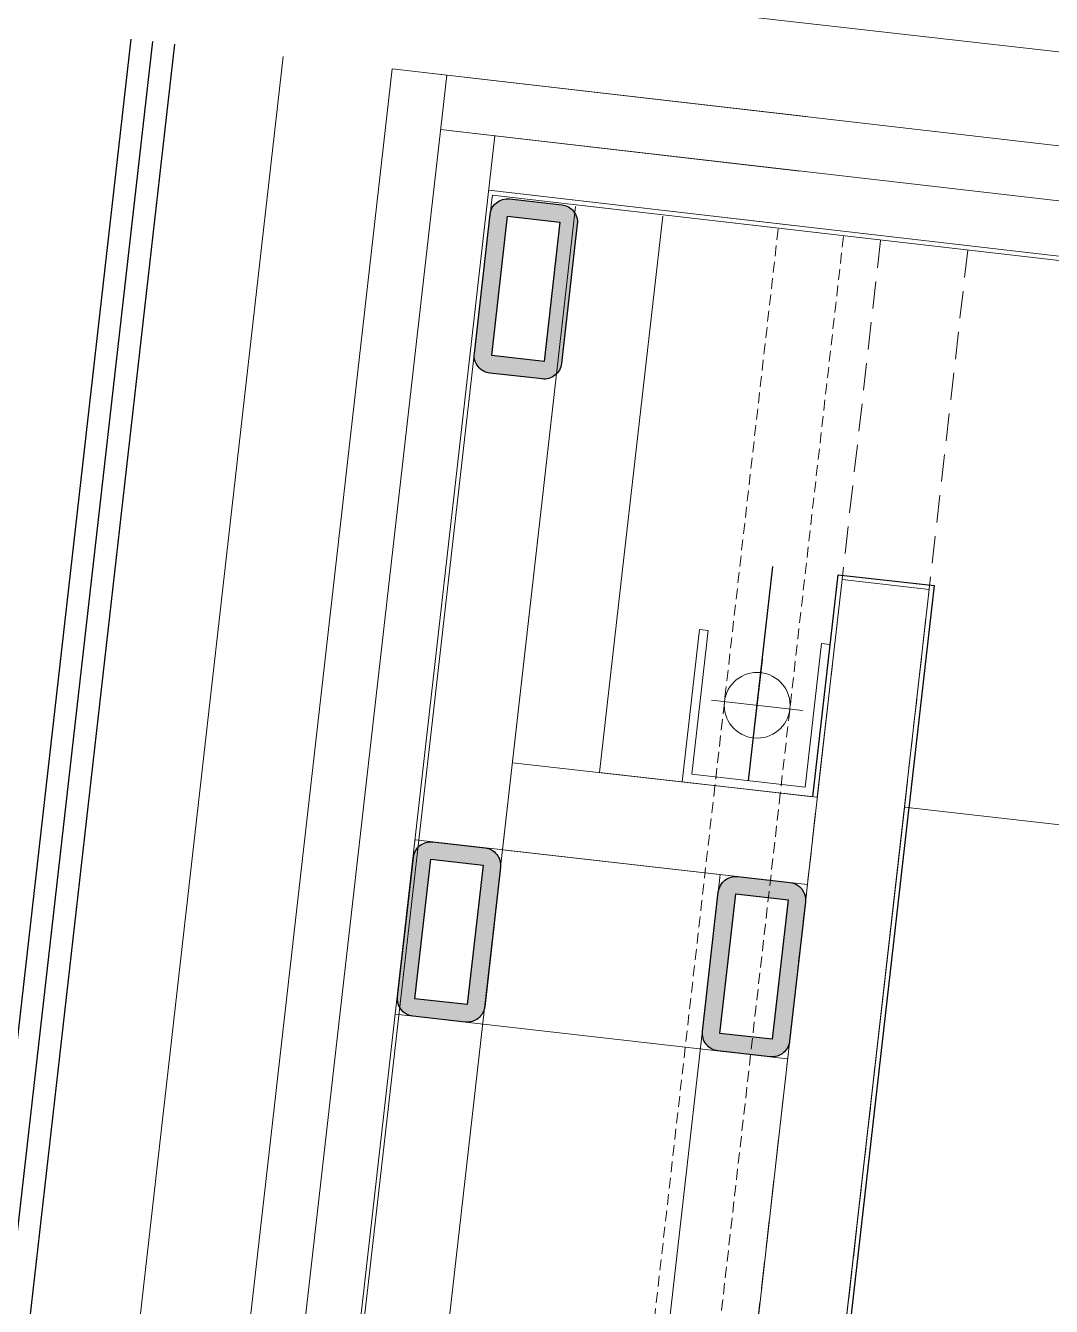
# Model space of a CAD drawing. Header units: millimetres. Extents: x 26282 to 30760, y 1404 to 4574.
# Drawn here: x 29469.77 to 29493.16, y 3729.92 to 3759.13 of the extents above; entities that cross this region are included whole.
import ezdxf

# ---------------------------------------------------------------- set-up
doc = ezdxf.new("R2010")
doc.units = ezdxf.units.MM
doc.header["$LTSCALE"] = 0.25
doc.set_wipeout_variables(frame=1)
doc.linetypes.add('01-2BASEMENT$0$HIDDEN', pattern=[0.375, 0.25, -0.125])
doc.linetypes.add('HIDDEN', pattern=[0.375, 0.25, -0.125])
for name, color, linetype, lineweight in [('AB-DUV', 4, 'Continuous', 50), ('FURNITURE (3RDF)', 43, 'Continuous', 20), ('HIDDEN (3RDF)', 145, 'HIDDEN', 13), ('ID-ALCIPAN', 124, 'Continuous', 20), ('ID-HATCH', 252, 'Continuous', 18), ('LIGHTENING FIXTURE (3RDF)', 50, 'Continuous', 20), ('METAL PROFILE (3RDF)', 251, 'Continuous', 18), ('MIRROR (3RDF)', 150, 'Continuous', 9), ('WALL CLADDING (3RDF)', 43, 'Continuous', 13), ('WALLPAPER (3RDF)', 63, 'Continuous', 13), ('WOOD (3RDF)', 45, 'Continuous', 15)]:
    doc.layers.add(name, color=color, linetype=linetype, lineweight=lineweight)
for name, color, linetype in [('ID-PROFIL', 145, 'Continuous'), ('LEATHER (3RDF)', 57, 'Continuous'), ('WIPEOUT(3RDF)', 250, 'Continuous')]:
    doc.layers.add(name, color=color, linetype=linetype)
doc.linetypes.add('BATTING', pattern='A,0.0001,-0.1,[134,ltypeshp.shx,S=0.1,R=0,X=-0.1,Y=0],-0.2,[134,ltypeshp.shx,S=0.1,R=180,X=0.1,Y=0],-0.1', length=0.4001000000000002)

# ---------------------------------------------------------------- blocks, each defined once
blk = doc.blocks.new('20x40 profil')
at = {"layer": 'METAL PROFILE (3RDF)'}
h = blk.add_hatch(color=256, dxfattribs=at)
edge = h.paths.add_edge_path()
edge.add_line((-1.600000000011276, 2), (1.599999999989448, 2))
edge.add_arc((1.599999999989448, 1.599999999998543), 0.3999999999978172, 359.999999999479, 449.9999999994789, ccw=False)
edge.add_line((1.999999999979991, 1.599999999998543), (1.999999999979991, 0.4000000000014552))
edge.add_arc((1.599999999989448, 0.3999999999941792), 0.3999999999978172, 270.0000000005211, 360.00000000052114, ccw=False)
edge.add_line((1.599999999989448, 0), (-1.600000000011276, -7e-16))
edge.add_arc((-1.600000000011276, 0.4000000000014552), 0.4000000000050933, 180.0000000005211, 270.0000000005211, ccw=False)
edge.add_line((-2.000000000020007, 0.4000000000014552), (-2.000000000020008, 1.599999999998543))
edge.add_arc((-1.600000000011276, 1.599999999991267), 0.4000000000050933, 89.99999999947897, 179.999999999479, ccw=False)
h.paths.add_polyline_path([(-1.600000000011276, 1.599999999998543), (1.599999999989448, 1.599999999998543), (1.599999999989448, 0.4000000000014552), (-1.600000000011276, 0.4000000000014552)], flags=16)
at = {"layer": 'ID-PROFIL'}
blk.add_lwpolyline([(1.599999999998543, 2), (-1.599999999998543, 2, 0.4142135623730951), (-1.999999999992724, 1.599999999998543), (-1.999999999992724, 0.4000000000014552, 0.4142135623730657), (-1.599999999998543, 0), (1.599999999998543, 0, 0.4142135623730951), (2.000000000007275, 0.4000000000014552), (2.000000000007275, 1.599999999998543, 0.4142135623731246)], format="xyb", close=True, dxfattribs=at)
blk.add_lwpolyline([(1.599999999998543, 1.599999999998543), (-1.599999999998543, 1.599999999998543), (-1.599999999998543, 0.4000000000014552), (1.599999999998543, 0.4000000000014552)], close=True, dxfattribs=at)
blk = doc.blocks.new('ODA215')
blk.add_wipeout([(-132.7496942799682, -206.92905683487282), (-119.97646003481182, -207.01358617325107), (-119.9770171459227, -202.01333778253127), (-124.9770171153977, -202.01389027384573), (-124.9772381113913, -200.0138948782428), (125.44870326344068, -199.9857599897603), (125.4489261228033, -201.98599323696985), (120.44892799092372, -201.98655032019818), (120.44948510203602, -206.98679871085787), (132.324910710369, -206.98530814535277), (132.33445693984117, -210.98530710657369), (-132.74924861322242, -210.9290568099595)]).translate(0, 0, -1.04631463147e-05).dxf.layer = 'WIPEOUT(3RDF)'
at = {"layer": 'METAL PROFILE (3RDF)'}
h = blk.add_hatch(color=256, dxfattribs=at)
edge = h.paths.add_edge_path()
edge.add_line((-117.5767943274577, -204.0130703701434), (-114.3767943473221, -204.0127138367468))
edge.add_arc((-114.3768389139986, -203.6127138392294), 0.399999999997817, 270.0063837064551, 360.0063837064552)
edge.add_line((-113.9768389164883, -203.6126692725484), (-113.9769726165124, -202.4126692799982))
edge.add_arc((-114.3769726140226, -202.412713846672), 0.399999999997817, 360.006383705413, 450.006383705413)
edge.add_line((-114.3770171806964, -202.0127138491662), (-117.5770171608319, -202.0130703825628))
edge.add_arc((-117.5769725941572, -202.4130703800693), 0.4000000000050931, 450.006383705413, 540.0063837054129)
edge.add_line((-117.9769725916858, -202.4131149467503), (-117.9768388916617, -203.6131149393005))
edge.add_arc((-117.5768388941333, -203.6130703726158), 0.4000000000050931, 540.006383706455, 630.0063837064548)
h.paths.add_polyline_path([(-117.5768388941333, -203.6130703726231), (-114.3768389139986, -203.6127138392294), (-114.3769726140226, -202.4127138466793), (-117.5769725941572, -202.4130703800693)], flags=16)
h = blk.add_hatch(color=256, dxfattribs=at)
edge = h.paths.add_edge_path()
edge.add_line((-132.3492486157165, -210.9290122433813), (-129.149248635581, -210.9286557099847))
edge.add_arc((-129.1492932022574, -210.5286557124637), 0.399999999997817, 270.0063837064551, 360.0063837064552)
edge.add_line((-128.7492932047453, -210.5286111457826), (-128.7494269047694, -209.3286111532324))
edge.add_arc((-129.1494269022814, -209.3286557199099), 0.399999999997817, 360.006383705413, 450.006383705413)
edge.add_line((-129.149471468957, -208.9286557223968), (-132.3494714490925, -208.9290122557934))
edge.add_arc((-132.3494268824151, -209.3290122533035), 0.4000000000050931, 450.006383705413, 540.0063837054129)
edge.add_line((-132.749426879941, -209.3290568199845), (-132.7492931799168, -210.5290568125347))
edge.add_arc((-132.3492931823921, -210.52901224585), 0.4000000000050931, 540.006383706455, 630.0063837064548)
h.paths.add_polyline_path([(-132.3492931823921, -210.5290122458573), (-129.1492932022574, -210.5286557124637), (-129.1494269022814, -209.3286557199172), (-132.3494268824151, -209.3290122533035)], flags=16)
h = blk.add_hatch(color=256, dxfattribs=at)
edge = h.paths.add_edge_path()
edge.add_line((-117.5760144106525, -211.0130703267023), (-114.376014430517, -211.0127137933057))
edge.add_arc((-114.3760589971898, -210.612713795781), 0.399999999997817, 270.0063837064551, 360.0063837064552)
edge.add_line((-113.9760589996804, -210.6126692291073), (-113.9761926997045, -209.4126692365571))
edge.add_arc((-114.3761926972138, -209.4127138032236), 0.399999999997817, 360.006383705413, 450.006383705413)
edge.add_line((-114.3762372638894, -209.0127138057142), (-117.5762372440249, -209.0130703391106))
edge.add_arc((-117.5761926773493, -209.4130703366318), 0.4000000000050931, 450.006383705413, 540.0063837054129)
edge.add_line((-117.976192674877, -209.4131149033056), (-117.9760589748529, -210.6131148958557))
edge.add_arc((-117.5760589773253, -210.613070329171), 0.4000000000050931, 540.006383706455, 630.0063837064548)
h.paths.add_polyline_path([(-117.5760589773253, -210.6130703291783), (-114.3760589971898, -210.612713795781), (-114.3761926972138, -209.4127138032308), (-117.5761926773493, -209.4130703366318)], flags=16)
at = {"layer": 'Defpoints', "ltscale": 0.2}
blk.add_line((-120.1768402206426, -203.6136082950979, -2.269340248216488), (-125.091189351795, -203.6141558355921, -2.269340248216488), dxfattribs=at)
at = {"layer": 'HIDDEN (3RDF)', "ltscale": 10, "elevation": -1.04631463147e-05}
blk.add_lwpolyline([(-132.7601017710521, -202.0147732669684), (132.3243535543161, -201.9853081764231)], dxfattribs=at)
at = {"layer": 'LIGHTENING FIXTURE (3RDF)'}
for p, q in [((-121.9080180588053, -202.563801170716, -2.269338060880828), (-121.9077840837626, -204.6638011576724, -2.269338060880828)), ((-120.8579010778048, -203.6136841766784, -2.269338060880828), (-122.9579010647585, -203.6139181517174, -2.269338060880828))]:
    blk.add_line(p, q, dxfattribs=at)
at = {"layer": 'LIGHTENING FIXTURE (3RDF)', "color": 252, "linetype": '01-2BASEMENT$0$HIDDEN', "ltscale": 4}
for p, q in [((-132.758501774564, -202.8650100975319, -1.35786839589e-05), (-119.9769224140827, -202.8635860162976, -1.35786839589e-05)), ((-132.7553250687788, -204.3650097528989, -1.35786839589e-05), (-119.9767552890525, -204.3635860069844, -1.35786839589e-05))]:
    blk.add_line(p, q, dxfattribs=at)
at = {"layer": 'LIGHTENING FIXTURE (3RDF)', "linetype": '01-2BASEMENT$0$HIDDEN', "ltscale": 4}
for p, q in [((-119.9769224140827, -202.8635860162976, -2.269338060880828), (122.3800849424833, -202.8365834013457, -2.269338060880828)), ((-119.9767552890525, -204.3635860069844, -2.269338060880828), (122.3802520675135, -204.3365833920361, -2.269338060880828))]:
    blk.add_line(p, q, dxfattribs=at)
at = {"layer": 'LIGHTENING FIXTURE (3RDF)'}
blk.add_circle((-121.907901071273, -203.6138011642033, -2.269338060880828), 0.7499999999993175, dxfattribs=at)
at = {"layer": 'METAL PROFILE (3RDF)'}
for p, q in [((-132.7452771440148, -209.0147716770989, -1.04631270277e-05), (132.3483919189138, -208.9853056530738, -1.0463007344e-05)), ((-132.7492486132205, -210.9290568100441, 3.1273840318e-06), (132.3328027023244, -210.9853072908772, -1.04630075351e-05))]:
    blk.add_line(p, q, dxfattribs=at)
at = {"layer": 'METAL PROFILE (3RDF)', "elevation": -1.35786839588e-05}
for points in [[(-117.9770171583377, -202.0131149492372), (-117.9760144081565, -211.0131148933651)], [(-113.9770171831651, -202.0126692824852), (-113.9760144329839, -211.0126692266276)], [(-117.9767943249635, -204.0131149368209), (118.4491508367109, -203.986773141165)]]:
    blk.add_lwpolyline(points, dxfattribs=at)
at = {"layer": 'MIRROR (3RDF)', "color": 8, "extrusion": (-3.478440000000001e-11, 3.122006643e-07, 0.9999999999999514), "elevation": -2.269403812339865}
blk.add_lwpolyline([(-120.176983874703, -202.3136075945773), (-120.1766965667409, -204.9136075786161), (-123.4766965466622, -204.9139722385923), (-123.4766744460283, -205.1139722373779), (-119.9766744677297, -205.1135854767351), (-119.9770059766422, -202.1135854951359), (-123.477005955401, -202.1139722558151), (-123.4769838547852, -202.3139722546153)], close=True, dxfattribs=at)
at = {"layer": 'WALL CLADDING (3RDF)', "ltscale": 0.25}
for p, q in [((-122.9770171273039, -202.0136720326627, -1.35786839589e-05), (123.4489279723029, -201.9862160701523, -1.35786839589e-05)), ((-132.7495127755619, -207.0147608827865, -1.04631463147e-05), (-124.9764600314565, -207.0138948350031, -1.04631463147e-05)), ((-132.745277167849, -209.0147604232916, -1.20724498804e-05), (-117.9762372415307, -209.0131149057888, -1.35786839589e-05))]:
    blk.add_line(p, q, dxfattribs=at)
at = {"layer": 'WALL CLADDING (3RDF)'}
for points, elevation in [([(-119.9770171182453, -202.0135862042916), (-119.9764600348126, -207.013586173256), (-124.9764600037788, -207.0141432566925)], -2.26934071651741), ([(-119.9770171459231, -202.0133377826096), (-119.9762372291161, -209.0133377391576)], -1.35786839589e-05), ([(-117.9770171583377, -202.0131149492372), (-117.9762372415307, -209.0131149057852)], -1.35786839589e-05)]:
    blk.add_lwpolyline(points, dxfattribs=dict(at, elevation=elevation))
at = {"layer": 'WOOD (3RDF)', "elevation": -2.26934071651741}
blk.add_lwpolyline([(-119.9764600348126, -207.013586173256), (-124.9764601369133, -207.0141432567034)], dxfattribs=at)
at = {"layer": 'METAL PROFILE (3RDF)', "color": 4, "extrusion": (0, 0, -1), "zscale": -0.9999999999999996, "rotation": 179.993616294066}
for p in [(115.9770171707569, -202.0128921158612, 1.35786839588e-05), (130.7494714590166, -208.9288339890881, -3.1273840318e-06), (115.9762372539489, -209.0128920724092, 1.04631463147e-05)]:
    blk.add_blockref('20x40 profil', p, dxfattribs=at)
blk.add_wipeout([(-79.97724022757131, -200.00888112749482), (-79.9822539784771, -155.0088814068626), (-119.98225373020182, -155.01333807433443), (-119.97723997930882, -200.01333779495576)]).translate(0, 0, -1.35786839589e-05).dxf.layer = 'WIPEOUT(3RDF)'
at = {"layer": 'FURNITURE (3RDF)', "elevation": -1.35786839589e-05}
blk.add_lwpolyline([(-79.98225399620696, -155.0087222684014), (-79.97724024530089, -200.0087219891065), (-119.977239997027, -200.0131786565689), (-119.9822537479312, -155.013178935882)], close=True, dxfattribs=at)
at = {"layer": 'HIDDEN (3RDF)', "ltscale": 10, "elevation": -1.04631463147e-05}
blk.add_lwpolyline([(-132.7643374315421, -200.014748805992), (132.3241306559166, -199.984985296127)], dxfattribs=at)
at = {"layer": 'LEATHER (3RDF)', "elevation": -2.269340716513295}
blk.add_lwpolyline([(-119.9770059751072, -202.1135994015895), (-125.0770060352834, -202.114167626707), (-125.0772491863727, -199.9136728527446), (125.5486920055254, -199.8855371253703), (125.5489391927849, -202.0859820944679), (120.4489391325924, -202.0865503195892)], dxfattribs=at)
at = {"layer": 'WALL CLADDING (3RDF)', "ltscale": 0.25}
blk.add_line((-124.9772399482635, -200.0138948784552, -1.35786839589e-05), (125.4487051265178, -199.985993249189, -1.35786839589e-05), dxfattribs=at)
at = {"layer": 'WALL CLADDING (3RDF)'}
for points, elevation in [([(-124.9772399482635, -200.0138948784552), (-124.9770170872116, -202.0141432877172), (-119.9770171182453, -202.0135862042916)], -2.269341026786666), ([(-119.9770171459249, -202.0133377825987), (-124.9770171148893, -202.0138948660315), (-124.9772381371667, -200.0136616186246)], -1.35786839589e-05)]:
    blk.add_lwpolyline(points, dxfattribs=dict(at, elevation=elevation))
blk = doc.blocks.new('A$C187D15ED')
at = {"layer": 'ID-ALCIPAN', "ltscale": 0.25}
for p, q in [((9877.469482252856, 3287.041430484847), (9907.706345542043, 3553.120045790834)), ((9878.711115374344, 3286.897007112744), (9908.948081943485, 3552.976531262345)), ((9907.706345542043, 3553.120045790834, 1.38812197e-08), (9937.18451040284, 3549.713086853526, 1.38812197e-08)), ((9907.706345542068, 3553.120045790836, 1.38812197e-08), (9917.146032298971, 3552.029047578646, 1.38812197e-08)), ((9908.806941547831, 3551.734522768315, 1.38812197e-08), (9938.424405988104, 3548.311464187435, 1.38812197e-08)), ((9908.806941547851, 3551.734522768317, 1.38812197e-08), (9917.004891911696, 3550.787039083644, 1.38812197e-08)), ((9879.952748495863, 3286.752583740638), (9910.048677949264, 3551.591008239826)), ((9909.907537553614, 3550.348999745795, 1.36817766e-08), (9938.283265600823, 3547.069455692439, 1.22173347e-08)), ((9909.907537553643, 3550.348999745796, 1.36817766e-08), (9916.863751524423, 3549.545030588645, 1.3322774e-08))]:
    blk.add_line(p, q, dxfattribs=at)
at = {"layer": 'ID-HATCH', "linetype": 'BATTING', "lineweight": 0, "ltscale": 4.5}
for p, q in [((9932.961506494583, 3552.36282000456, 1.38812197e-08), (9870.842983694756, 3559.418859061177, 5.0516613e-09)), ((9874.98621772942, 3287.330277029037), (9905.221933464103, 3553.398807591114))]:
    blk.add_line(p, q, dxfattribs=at)
at = {"layer": 'ID-PROFIL'}
for p, q in [((9901.744319797841, 3553.794015478637), (9871.509647241375, 3287.734662208961)), ((9902.241267073916, 3553.738842444957), (9872.006296546331, 3287.676867086304)), ((9902.73792226316, 3553.681099102911), (9872.502951735596, 3287.619123744257))]:
    blk.add_line(p, q, dxfattribs=at)
at = {"layer": 'WALLPAPER (3RDF)'}
for p, q in [((9880.05210899382, 3286.74129252962), (9909.995540779611, 3550.237766713199)), ((9909.995540779611, 3550.237766713199), (9938.37094034774, 3546.955332100552, 1.57414641e-08)), ((9909.995540779633, 3550.237766713201), (9916.852336463227, 3549.444580226801, 3.8038586e-09))]:
    blk.add_line(p, q, dxfattribs=at)
at = {"layer": 'FURNITURE (3RDF)', "rotation": 263.5167870217314}
blk.add_blockref('ODA215', (10104.57619644883, 3394.481499150157, -3.1155351659e-06), dxfattribs=at)

msp = doc.modelspace()

# ---------------------------------------------------------------- block references
at = {"layer": 'AB-DUV', "ltscale": 100}
msp.add_blockref('A$C187D15ED', (19570.42390626811, 205.0275163953916, 5.126401409773051), dxfattribs=at)

# ---------------------------------------------------------------- next in the draw order: wipeouts: each hides what was drawn before it
msp.add_wipeout([(29484.38340849444, 3754.774567995795), (29482.857166975893, 3742.0925632206126), (29487.825501584262, 3741.5285282052346), (29488.38951314013, 3746.4966154593844), (29490.376743478908, 3746.2710113550233), (29462.128578635944, 3497.4433720380703), (29460.141111756227, 3497.6690011473042), (29460.705118542057, 3502.6370870940923), (29455.73678393375, 3503.201122109462), (29454.397385681823, 3491.4014717788987), (29450.42188890789, 3491.8436348944083), (29480.408938276807, 3755.225773590231)]).translate(0, 0, 5.126387831091572).dxf.layer = 'WIPEOUT(3RDF)'

# ---------------------------------------------------------------- next in the draw order: hatches: boundary and pattern name
at = {"layer": 'METAL PROFILE (3RDF)'}
h = msp.add_hatch(color=256, dxfattribs=at)
edge = h.paths.add_edge_path()
edge.add_line((29480.36381771727, 3754.828326568481), (29480.00285324171, 3751.648750394307))
edge.add_arc((29480.40030026349, 3751.603629834865), 0.399999999997817, 173.5231707281864, 263.5231707281865)
edge.add_line((29480.35517970405, 3751.206182813097), (29481.54752076936, 3751.070821134764))
edge.add_arc((29481.5926413288, 3751.468268156533), 0.399999999997817, 263.5231707271442, 353.5231707271444)
edge.add_line((29481.99008835056, 3751.423147597087), (29482.35105282613, 3754.602723771261))
edge.add_arc((29481.95360580436, 3754.647844330702), 0.4000000000050931, 353.5231707271444, 443.5231707271442)
edge.add_line((29481.9987263638, 3755.045291352483), (29480.80638529848, 3755.180653030816))
edge.add_arc((29480.76126473905, 3754.783206009037), 0.4000000000050931, 443.5231707281864, 533.5231707281861)
h.paths.add_polyline_path([(29480.76126473905, 3754.783206009037), (29480.40030026349, 3751.603629834865), (29481.59264132879, 3751.468268156533), (29481.95360580436, 3754.647844330702)], flags=16)
h = msp.add_hatch(color=256, dxfattribs=at)
edge = h.paths.add_edge_path()
edge.add_line((29480.36381771728, 3754.82832656849), (29480.00285324172, 3751.648750394314))
edge.add_arc((29480.4003002635, 3751.603629834868), 0.3999999999978172, -186.4768292718835, -96.4768292718835)
edge.add_line((29480.35517970405, 3751.206182813106), (29481.54752076936, 3751.070821134771))
edge.add_arc((29481.59264132882, 3751.468268156533), 0.3999999999978172, -96.47682927292568, -6.476829272925621)
edge.add_line((29481.99008835058, 3751.423147597089), (29482.35105282614, 3754.602723771265))
edge.add_arc((29481.95360580437, 3754.64784433071), 0.4000000000050933, -6.476829272925621, 83.52317072707437)
edge.add_line((29481.99872636381, 3755.04529135249), (29480.8063852985, 3755.180653030825))
edge.add_arc((29480.76126473906, 3754.783206009044), 0.4000000000050933, 83.52317072811657, 173.5231707281165)
h.paths.add_polyline_path([(29480.76126473905, 3754.783206009044), (29480.4003002635, 3751.603629834868), (29481.59264132882, 3751.468268156534), (29481.95360580437, 3754.64784433071)], flags=16)
h = msp.add_hatch(color=256, dxfattribs=at)
edge = h.paths.add_edge_path()
edge.add_line((29478.61222023765, 3740.159058662125), (29478.25125576209, 3736.979482487951))
edge.add_arc((29478.64870278387, 3736.934361928505), 0.399999999997817, 173.5231707281864, 263.5231707281865)
edge.add_line((29478.60358222444, 3736.536914906743), (29479.79592328974, 3736.401553228407))
edge.add_arc((29479.84104384919, 3736.79900025017), 0.399999999997817, 263.5231707271442, 353.5231707271444)
edge.add_line((29480.23849087096, 3736.753879690729), (29480.59945534652, 3739.933455864902))
edge.add_arc((29480.20200832474, 3739.978576424345), 0.4000000000050931, 353.5231707271444, 443.5231707271442)
edge.add_line((29480.24712888419, 3740.376023446129), (29479.05478781887, 3740.511385124461))
edge.add_arc((29479.00966725944, 3740.113938102678), 0.4000000000050931, 443.5231707281864, 533.5231707281861)
h.paths.add_polyline_path([(29479.00966725942, 3740.113938102678), (29478.64870278387, 3736.934361928505), (29479.84104384918, 3736.799000250172), (29480.20200832474, 3739.978576424345)], flags=16)
h = msp.add_hatch(color=256, dxfattribs=at)
edge = h.paths.add_edge_path()
edge.add_line((29478.61222023766, 3740.15905866213), (29478.2512557621, 3736.979482487954))
edge.add_arc((29478.64870278388, 3736.934361928508), 0.3999999999978172, -186.4768292718835, -96.4768292718835)
edge.add_line((29478.60358222444, 3736.536914906746), (29479.79592328974, 3736.401553228411))
edge.add_arc((29479.8410438492, 3736.799000250173), 0.3999999999978172, -96.47682927292568, -6.476829272925621)
edge.add_line((29480.23849087096, 3736.753879690729), (29480.59945534652, 3739.933455864905))
edge.add_arc((29480.20200832475, 3739.978576424352), 0.4000000000050933, -6.476829272925621, 83.52317072707437)
edge.add_line((29480.24712888419, 3740.376023446132), (29479.05478781888, 3740.511385124465))
edge.add_arc((29479.00966725944, 3740.113938102684), 0.4000000000050933, 83.52317072811657, 173.5231707281165)
h.paths.add_polyline_path([(29479.00966725944, 3740.113938102685), (29478.64870278388, 3736.934361928508), (29479.84104384919, 3736.799000250173), (29480.20200832475, 3739.978576424352)], flags=16)

# ---------------------------------------------------------------- next in the draw order: linework, layer by layer
at = {"layer": 'Defpoints', "ltscale": 0.2}
msp.add_line((29486.25802727684, 3741.90776331718, 2.857058046021397), (29486.81237273554, 3746.790746912796, 2.857058046021397), dxfattribs=at)
at = {"layer": 'ID-PROFIL'}
for points, elevation in [([(29480.00285324172, 3751.648750394304), (29480.36381771728, 3754.828326568476, -0.4142135623730951), (29480.8063852985, 3755.180653030798), (29481.99872636381, 3755.045291352464, -0.4142135623730657), (29482.35105282614, 3754.602723771253), (29481.99008835058, 3751.42314759708, -0.4142135623730951), (29481.54752076936, 3751.070821134745), (29480.35517970405, 3751.206182813077, -0.4142135623731246)], 5.126401421621918), ([(29478.2512557621, 3736.979482487944), (29478.61222023766, 3740.159058662118, -0.4142135623730951), (29479.05478781888, 3740.511385124437), (29480.24712888419, 3740.376023446103, -0.4142135623730657), (29480.59945534652, 3739.933455864892), (29480.23849087096, 3736.753879690721, -0.4142135623730951), (29479.79592328974, 3736.401553228386), (29478.60358222444, 3736.536914906719, -0.4142135623731246)], 5.126387831091572)]:
    msp.add_lwpolyline(points, format="xyb", close=True, dxfattribs=dict(at, elevation=elevation))
for points, elevation in [([(29480.4003002635, 3751.603629834858), (29480.76126473905, 3754.783206009034), (29481.95360580436, 3754.647844330698), (29481.5926413288, 3751.468268156525)], 5.126401421621918), ([(29478.64870278388, 3736.934361928499), (29479.00966725944, 3740.113938102673), (29480.20200832475, 3739.978576424338), (29479.84104384918, 3736.799000250165)], 5.126387831091572)]:
    msp.add_lwpolyline(points, close=True, dxfattribs=dict(at, elevation=elevation))
at = {"layer": 'LIGHTENING FIXTURE (3RDF)', "color": 252, "linetype": '01-2BASEMENT$0$HIDDEN', "ltscale": 4}
for p, q in [((29486.93169422904, 3754.490650826135, 5.126384715553927), (29485.49025367669, 3741.793639493683, 5.126384715553927)), ((29488.42246004559, 3754.324439100508, 5.126384715553927), (29486.98068000833, 3741.624437395769, 5.126384715553927))]:
    msp.add_line(p, q, dxfattribs=at)
at = {"layer": 'LIGHTENING FIXTURE (3RDF)'}
for p, q in [((29486.3348518945, 3742.584477344693, 2.857060233357058), (29486.57173483159, 3744.671074208984, 2.857060233357058)), ((29487.4965917952, 3743.5093343083, 2.857060233357058), (29485.4099949309, 3743.746217245382, 2.857060233357058))]:
    msp.add_line(p, q, dxfattribs=at)
msp.add_circle((29486.45329336304, 3743.62777577683, 2.857060233357058), 0.7499999999993175, dxfattribs=at)
at = {"layer": 'METAL PROFILE (3RDF)'}
for p, q in [((29480.40893827672, 3755.225773590238, 5.126401421621918), (29450.42207550821, 3491.845278573854, 5.126387831230351)), ((29482.3105330916, 3755.005681557623, 5.126387831110859), (29452.40752688491, 3491.603964658711, 5.126387831230542))]:
    msp.add_line(p, q, dxfattribs=at)
at = {"layer": 'MIRROR (3RDF)', "color": 8, "extrusion": (3.102080624000001e-07, -3.521667180000001e-08, 0.9999999999999514), "elevation": 2.866073143454966}
msp.add_lwpolyline([(29487.54972907589, 3741.761120419798), (29484.96632370242, 3742.054406416441), (29485.33857131367, 3745.333344006021), (29485.13984782339, 3745.355904467279), (29484.74503975093, 3741.87824338782), (29487.72589210494, 3741.539836468343), (29488.12070017741, 3745.017497548265), (29487.92197668712, 3745.040058009547)], close=True, dxfattribs=at)
at = {"layer": 'WALL CLADDING (3RDF)', "ltscale": 0.25}
for p, q in [((29482.31054427613, 3755.005680310614, 5.126386221788004), (29480.64457590596, 3740.330902886662, 5.126384715553927)), ((29484.29823203157, 3754.784064676439, 5.126387831091572), (29483.4214208051, 3747.060622970449, 5.126387831091572))]:
    msp.add_line(p, q, dxfattribs=at)
at = {"layer": 'WALL CLADDING (3RDF)'}
for points, elevation in [([(29487.82525474804, 3741.528556227556), (29482.8571669759, 3742.092563220614), (29483.42117396895, 3747.060650992765)], 2.857057577720475), ([(29490.3767436861, 3746.271013180171), (29488.38926174111, 3746.496643999708), (29487.82525474804, 3741.528556227556)], 2.857057267451219), ([(29487.8255015842, 3741.528528205244), (29488.38950857725, 3746.496615977391), (29490.37697524974, 3746.2709850428)], 5.126384715553927), ([(29487.82550158419, 3741.528528205244), (29480.87017870318, 3742.318137995522)], 5.126384715553927)]:
    msp.add_lwpolyline(points, dxfattribs=dict(at, elevation=elevation))
at = {"layer": 'WOOD (3RDF)', "elevation": 2.857057577720475}
msp.add_lwpolyline([(29482.8571669759, 3742.092563220614), (29483.42117398397, 3747.060651125048)], dxfattribs=at)

# ---------------------------------------------------------------- next in the draw order: wipeouts: each hides what was drawn before it
msp.add_wipeout([(29485.30068074866, 3701.5582232308166), (29530.01347069795, 3696.4821602933275), (29534.525526642392, 3736.226862470525), (29489.81273669311, 3741.302925408025)]).translate(0, 0, 5.126384715553927).dxf.layer = 'WIPEOUT(3RDF)'

# ---------------------------------------------------------------- next in the draw order: hatches: boundary and pattern name
at = {"layer": 'METAL PROFILE (3RDF)'}
h = msp.add_hatch(color=256, dxfattribs=at)
edge = h.paths.add_edge_path()
edge.add_line((29485.56754311867, 3739.369448871846), (29485.20657864311, 3736.189872697671))
edge.add_arc((29485.60402566488, 3736.14475213823), 0.399999999997817, 173.5231707281864, 263.5231707281865)
edge.add_line((29485.55890510545, 3735.747305116464), (29486.75124617076, 3735.611943438131))
edge.add_arc((29486.7963667302, 3736.009390459896), 0.399999999997817, 263.5231707271442, 353.5231707271444)
edge.add_line((29487.19381375196, 3735.96426990045), (29487.55477822752, 3739.143846074625))
edge.add_arc((29487.15733120576, 3739.188966634067), 0.4000000000050931, 353.5231707271444, 443.5231707271442)
edge.add_line((29487.2024517652, 3739.58641365585), (29486.01011069989, 3739.721775334184))
edge.add_arc((29485.96499014045, 3739.324328312399), 0.4000000000050931, 443.5231707281864, 533.5231707281861)
h.paths.add_polyline_path([(29485.96499014044, 3739.324328312399), (29485.60402566488, 3736.14475213823), (29486.7963667302, 3736.009390459896), (29487.15733120576, 3739.188966634067)], flags=16)
h = msp.add_hatch(color=256, dxfattribs=at)
edge = h.paths.add_edge_path()
edge.add_line((29485.56754311867, 3739.369448871854), (29485.20657864311, 3736.189872697678))
edge.add_arc((29485.60402566488, 3736.144752138231), 0.3999999999978172, -186.4768292718835, -96.4768292718835)
edge.add_line((29485.55890510543, 3735.747305116469), (29486.75124617075, 3735.611943438134))
edge.add_arc((29486.7963667302, 3736.009390459897), 0.3999999999978172, -96.47682927292568, -6.476829272925621)
edge.add_line((29487.19381375196, 3735.964269900453), (29487.55477822753, 3739.143846074629))
edge.add_arc((29487.15733120575, 3739.188966634076), 0.4000000000050933, -6.476829272925621, 83.52317072707437)
edge.add_line((29487.2024517652, 3739.586413655855), (29486.01011069989, 3739.721775334189))
edge.add_arc((29485.96499014044, 3739.324328312408), 0.4000000000050933, 83.52317072811657, 173.5231707281165)
h.paths.add_polyline_path([(29485.96499014044, 3739.32432831241), (29485.60402566488, 3736.144752138231), (29486.79636673018, 3736.009390459897), (29487.15733120575, 3739.188966634076)], flags=16)

# ---------------------------------------------------------------- next in the draw order: linework, layer by layer
at = {"layer": 'FURNITURE (3RDF)', "elevation": 5.126384715553927}
msp.add_lwpolyline([(29530.01362882072, 3696.482142342287), (29485.30083887136, 3701.558205279784), (29489.81289481581, 3741.30290745698), (29534.52568476515, 3736.226844519486)], close=True, dxfattribs=at)
at = {"layer": 'HIDDEN (3RDF)', "ltscale": 10, "elevation": 5.126387831091572}
for points in [[(29489.26744025385, 3754.230026835987), (29459.36547346214, 3490.837464858001)], [(29491.25515277634, 3754.008408440432), (29461.35302940616, 3490.611825666895)]]:
    msp.add_lwpolyline(points, dxfattribs=at)
at = {"layer": 'ID-PROFIL', "elevation": 5.126384715553927}
msp.add_lwpolyline([(29485.20657864311, 3736.189872697668), (29485.56754311866, 3739.369448871842, -0.4142135623730951), (29486.01011069989, 3739.721775334161), (29487.20245176518, 3739.586413655828, -0.4142135623730657), (29487.55477822752, 3739.143846074616), (29487.19381375196, 3735.964269900443, -0.4142135623730951), (29486.75124617075, 3735.611943438109), (29485.55890510543, 3735.747305116443, -0.4142135623731246)], format="xyb", close=True, dxfattribs=at)
msp.add_lwpolyline([(29485.60402566488, 3736.144752138223), (29485.96499014044, 3739.324328312397), (29487.15733120575, 3739.188966634062), (29486.79636673018, 3736.00939045989)], close=True, dxfattribs=at)
at = {"layer": 'LEATHER (3RDF)', "elevation": 2.857057577724589}
msp.add_lwpolyline([(29487.72587987892, 3741.539837856164), (29488.30116702218, 3746.607287475001), (29490.48761704343, 3746.359066577495), (29462.21687063395, 3497.332706351525), (29460.03046964334, 3497.5809176151), (29460.6057567866, 3502.648367233955)], dxfattribs=at)
at = {"layer": 'LIGHTENING FIXTURE (3RDF)', "linetype": '01-2BASEMENT$0$HIDDEN', "ltscale": 4}
for p, q in [((29485.49025367669, 3741.793639493683, 2.857060233357058), (29458.152044114, 3500.983461050416, 2.857060233357058)), ((29486.98068000833, 3741.624437395769, 2.857060233357058), (29459.64247044564, 3500.8142589525, 2.857060233357058))]:
    msp.add_line(p, q, dxfattribs=at)
at = {"layer": 'METAL PROFILE (3RDF)', "elevation": 5.126384715553927}
for points in [[(29487.59989878697, 3739.541293096385), (29478.6573407971, 3740.556505683881)], [(29485.61266367811, 3739.766895893606), (29458.94348623042, 3504.849925000174)], [(29487.14869319252, 3735.566822878664), (29478.20613520265, 3736.582035466164)]]:
    msp.add_lwpolyline(points, dxfattribs=at)
at = {"layer": 'WALL CLADDING (3RDF)', "ltscale": 0.25}
for p, q in [((29490.3767436861, 3746.271013180171, 5.126384715553927), (29462.12834665785, 3497.443396524719, 5.126384715553927)), ((29488.16390578003, 3744.509380868535, 5.126384715553927), (29460.36671434621, 3499.656234430805, 5.126384715553927))]:
    msp.add_line(p, q, dxfattribs=at)
at = {"layer": 'WALL CLADDING (3RDF)', "elevation": 5.126384715553927}
msp.add_lwpolyline([(29487.59989878697, 3739.541293096385), (29480.64457590596, 3740.330902886662)], dxfattribs=at)

doc.saveas('drawing.dxf')
